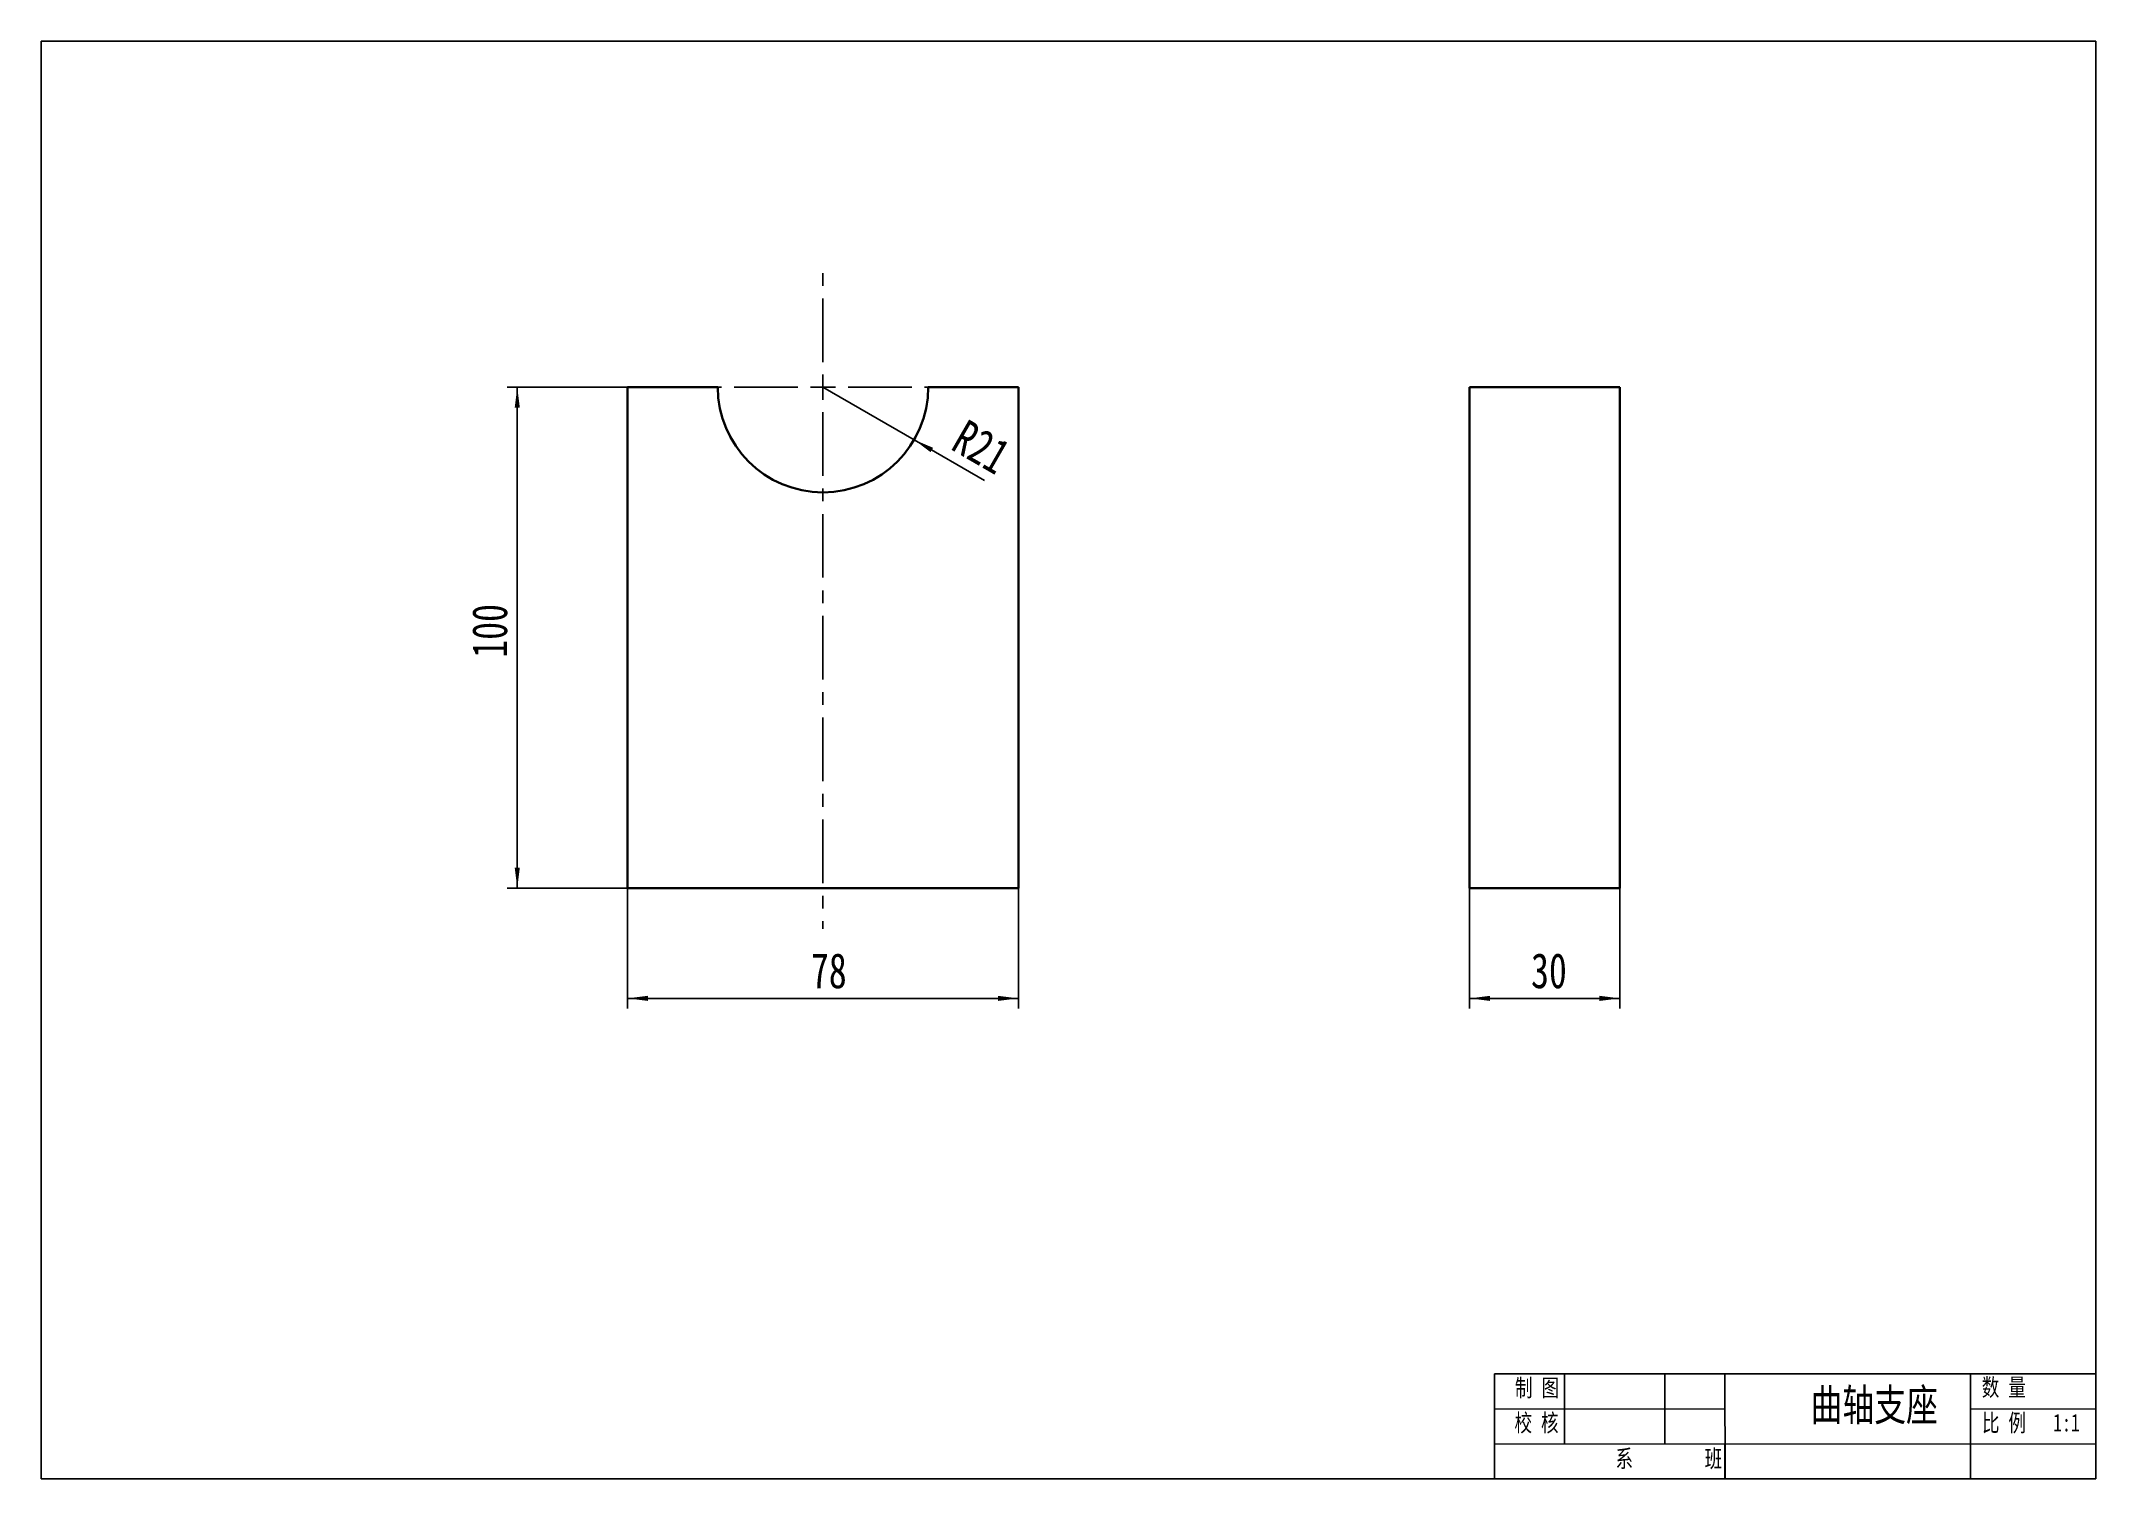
# Model space of a CAD drawing. Header units: millimetres. Extents: x 5 to 415, y 5 to 292.
import ezdxf

# ---------------------------------------------------------------- set-up
doc = ezdxf.new("R2010")
doc.units = ezdxf.units.MM
doc.linetypes.add('CENTERX2', pattern=[20.32, 12.7, -2.54, 2.54, -2.54])
doc.layers.add('中心线', color=6, linetype='CENTERX2')
doc.layers.add('尺寸', color=7, linetype='Continuous')
doc.layers.add('轮廓', color=4, linetype='Continuous', lineweight=35)
doc.styles.add('SLDTEXTSTYLE0', font='HYSWLONGFANGSONG.TTF', dxfattribs={"bigfont": 'bigfont'})
doc.styles.add('SLDTEXTSTYLE1', font='HYSWLONGFANGSONG.TTF')
doc.dimstyles.new('SLDDIMSTYLE0', dxfattribs={"dimtxt": 7, "dimasz": 4.08, "dimexe": 0, "dimexo": 0.0625, "dimgap": 1.75, "dimtad": 2, "dimdec": 1, "dimrnd": 1e-09, "dimzin": 12, "dimdsep": 46, "dimtxsty": 'SLDTEXTSTYLE1', "dimsah": 1, "dimcen": 0.09, "dimadec": 0, "dimazin": 3, "dimtfac": 1, "dimtdec": 1, "dimtofl": 0, "dimtmove": 0, "dimatfit": 3, "dimfxl": 0, "dimfrac": 2, "dimtolj": 1, "dimtzin": 12, "dimarcsym": 0})
doc.dimstyles.new('SLDDIMSTYLE1', dxfattribs={"dimtxt": 7, "dimasz": 4.08, "dimexe": 0, "dimexo": 0.0625, "dimgap": 1.75, "dimtad": 2, "dimdec": 1, "dimrnd": 1e-09, "dimzin": 12, "dimdsep": 46, "dimtxsty": 'SLDTEXTSTYLE1', "dimsah": 1, "dimcen": 0, "dimadec": 0, "dimazin": 3, "dimtfac": 1, "dimtdec": 1, "dimtofl": 0, "dimtmove": 0, "dimatfit": 3, "dimfxl": 0, "dimfrac": 2, "dimtolj": 1, "dimtzin": 12, "dimarcsym": 0})

# ---------------------------------------------------------------- blocks, each defined once
blk = doc.blocks.new('_D')
at = {"layer": '尺寸'}
for p, q in [((122.01, 122.92), (122.01, 98.92)), ((200.01, 122.92), (200.01, 98.92)), ((122.01, 100.92), (200.01, 100.92))]:
    blk.add_line(p, q, dxfattribs=at)
for points in [[(122.01, 100.92), (126.09, 100.41), (126.09, 101.43)], [(200.01, 100.92), (195.93, 101.43), (195.93, 100.41)]]:
    blk.add_solid(points, dxfattribs=at)
at = {"layer": '尺寸', "insert": (158.6, 109.95), "char_height": 7, "attachment_point": 1, "style": 'SLDTEXTSTYLE1'}
blk.add_mtext('78', dxfattribs=at)
blk = doc.blocks.new('_D_1')
at = {"layer": '尺寸'}
for p, q in [((122.01, 222.92), (98.01, 222.92)), ((100.01, 222.92), (100.01, 122.92)), ((122.01, 122.92), (98.01, 122.92))]:
    blk.add_line(p, q, dxfattribs=at)
for points in [[(100.01, 222.92), (99.5, 218.84), (100.52, 218.84)], [(100.01, 122.92), (100.52, 127), (99.5, 127)]]:
    blk.add_solid(points, dxfattribs=at)
at = {"layer": '尺寸', "insert": (90.99, 168.92), "char_height": 7, "attachment_point": 1, "rotation": 90, "style": 'SLDTEXTSTYLE1'}
blk.add_mtext('100', dxfattribs=at)
blk = doc.blocks.new('_D_2')
at = {"layer": '尺寸'}
for q in [(161.01, 222.92), (193.22, 204.32)]:
    blk.add_line((179.2, 212.42), q, dxfattribs=at)
blk.add_solid([(179.2, 212.42), (182.48, 209.94), (182.98, 210.82)], dxfattribs=at)
at = {"layer": '尺寸', "insert": (189.74, 216.71), "char_height": 7, "attachment_point": 1, "rotation": 330, "style": 'SLDTEXTSTYLE1'}
blk.add_mtext('R21', dxfattribs=at)
blk = doc.blocks.new('SW_CENTERMARKSYMBOL_0')
at = {"layer": '中心线', "color": 0}
for p, q in [((0, 5), (0, 23.5)), ((-5, 0), (-23.5, 0)), ((0, 0), (-2.5, 0)), ((0, 0), (0, 2.5)), ((0, 0), (0, -2.5)), ((0, 0), (2.5, 0)), ((5, 0), (23.5, 0)), ((0, -5), (0, -108.15))]:
    blk.add_line(p, q, dxfattribs=at)
blk = doc.blocks.new('_D_3')
at = {"layer": '尺寸'}
for p, q in [((290.03, 201.92), (290.03, 98.92)), ((320.03, 122.92), (320.03, 98.92)), ((290.03, 100.92), (320.03, 100.92))]:
    blk.add_line(p, q, dxfattribs=at)
for points in [[(290.03, 100.92), (294.11, 100.41), (294.11, 101.43)], [(320.03, 100.92), (315.95, 101.43), (315.95, 100.41)]]:
    blk.add_solid(points, dxfattribs=at)
at = {"layer": '尺寸', "insert": (302.29, 109.95), "char_height": 7, "attachment_point": 1, "style": 'SLDTEXTSTYLE1'}
blk.add_mtext('30', dxfattribs=at)

msp = doc.modelspace()

# ---------------------------------------------------------------- linework, layer by layer
at = {"color": 7, "linetype": 'Continuous', "lineweight": 25}
for p, q in [((415, 292), (5, 292)), ((5, 292), (5, 5)), ((415, 5), (415, 292)), ((295, 26), (415, 26)), ((295, 26), (295, 5)), ((309, 26), (309, 12)), ((329, 26), (329, 12)), ((340.99, 26), (341, 5)), ((390, 26), (390, 5)), ((340.99, 12), (340.99, 5)), ((5, 5), (415, 5))]:
    msp.add_line(p, q, dxfattribs=at)
at = {"color": 7, "linetype": 'Continuous', "lineweight": 18}
for p, q in [((295, 19), (340.99, 19)), ((390, 19), (415, 19)), ((295, 12), (415, 12))]:
    msp.add_line(p, q, dxfattribs=at)
at = {"layer": '轮廓'}
for p, q in [((140.01, 222.92), (122.01, 222.92)), ((122.01, 222.92), (122.01, 122.92)), ((200.01, 222.92), (182.01, 222.92)), ((200.01, 122.92), (200.01, 222.92)), ((320.03, 222.92), (290.03, 222.92)), ((290.03, 222.92), (290.03, 122.92)), ((320.03, 222.92), (320.03, 122.92)), ((122.01, 122.92), (200.01, 122.92)), ((320.03, 122.92), (290.03, 122.92))]:
    msp.add_line(p, q, dxfattribs=at)
msp.add_arc((161.01, 222.92), 21, 180, 0, dxfattribs=at)

# ---------------------------------------------------------------- block references
at = {"layer": '中心线'}
msp.add_blockref('SW_CENTERMARKSYMBOL_0', (161.01, 222.92), dxfattribs=at)

# ---------------------------------------------------------------- texts
at = {"color": 7, "linetype": 'Continuous', "lineweight": 18, "attachment_point": 2}
for s, insert, char_height, style in [('制 图', (303.49, 24.94), 3.5, 'SLDTEXTSTYLE0'), ('数 量', (396.62, 25.05), 3.5, 'SLDTEXTSTYLE0'), ('曲轴支座', (370.77, 22.94), 6.35, 'SLDTEXTSTYLE0'), ('校 核', (303.39, 17.95), 3.5, 'SLDTEXTSTYLE0'), ('比 例', (396.66, 17.95), 3.5, 'SLDTEXTSTYLE0'), ('1:1', (409.12, 17.97), 3.5, 'SLDTEXTSTYLE1'), ('系        班', (329.79, 10.81), 3.5, 'SLDTEXTSTYLE0')]:
    msp.add_mtext(s, dxfattribs=dict(at, insert=insert, char_height=char_height, style=style))

# ---------------------------------------------------------------- dimensions: what is measured, and where the dimension line sits
at = {"layer": '尺寸'}
dim = msp.add_linear_dim(base=(100.01, 122.92), p1=(122.01, 222.92), p2=(122.01, 122.92), angle=90, dimstyle='SLDDIMSTYLE0', dxfattribs=at)
dim.commit()
dim.dimension.update_dxf_attribs({"geometry": '_D_1', "text_midpoint": (100.01, 173.52), "dimtype": 160})
dim = msp.add_radius_dim(center=(161.01, 222.92), mpoint=(179.2, 212.42), dimstyle='SLDDIMSTYLE1', dxfattribs=at)
dim.commit()
dim.dimension.update_dxf_attribs({"geometry": '_D_2', "text_midpoint": (189.48, 206.49), "dimtype": 164})
for base, p1, p2, picture, middle in [((320.03, 100.92), (290.03, 201.92), (320.03, 122.92), '_D_3', (305.37, 100.92)), ((200.01, 100.92), (122.01, 122.92), (200.01, 122.92), '_D', (161.66, 100.92))]:
    dim = msp.add_linear_dim(base=base, p1=p1, p2=p2, dimstyle='SLDDIMSTYLE0', dxfattribs=at)
    dim.commit()
    dim.dimension.update_dxf_attribs({"geometry": picture, "text_midpoint": middle, "dimtype": 160})

doc.saveas('drawing.dxf')
